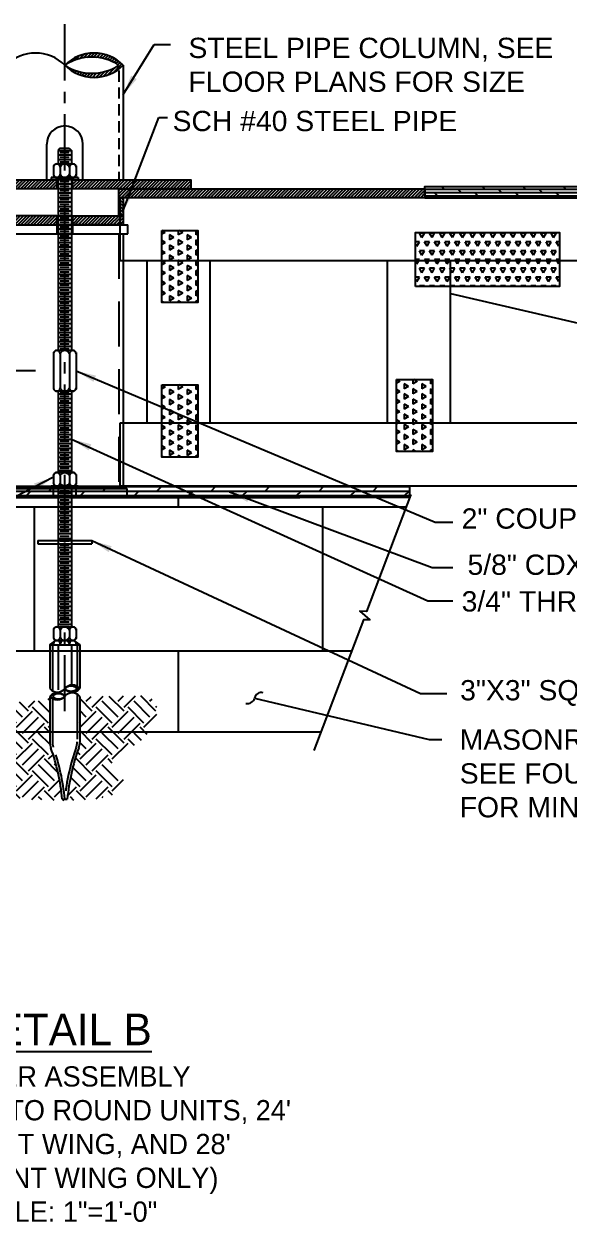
# Model space of a CAD drawing. Header units: inches. Extents: x -1316 to 22433, y -200 to 8737.
# Drawn here: x 1903.4 to 1933.7, y 672.4 to 738.9 of the extents above; entities that cross this region are included whole.
import ezdxf

# ---------------------------------------------------------------- set-up
doc = ezdxf.new("R2010")
doc.units = ezdxf.units.IN
doc.header["$LTSCALE"] = 10
doc.header["$MEASUREMENT"] = 0
doc.header["$PDMODE"] = 34
doc.header["$PDSIZE"] = 18
for name, pattern in [('BENCHMARK DETAIL W FLOOR ADPTR-BWT$0$HIDDEN', [0.375, 0.25, -0.125]), ('CENTER', [2, 1.25, -0.25, 0.25, -0.25]), ('HIDDEN', [0.375, 0.25, -0.125])]:
    doc.linetypes.add(name, pattern=pattern)
doc.layers.get('0').update_dxf_attribs({"linetype": 'CONTINUOUS'})
doc.layers.get('DefPoints').update_dxf_attribs({"linetype": 'CONTINUOUS'})
for name, color, linetype in [('A-', 1, 'CONTINUOUS'), ('S-DIMS', 4, 'CONTINUOUS'), ('S-FLOR', 7, 'CONTINUOUS'), ('S-FOUND', 7, 'CONTINUOUS'), ('S-HATCH', 5, 'CONTINUOUS'), ('S-HDWR', 104, 'CONTINUOUS'), ('S-PLATE', 190, 'CONTINUOUS'), ('S-TXT', 222, 'CONTINUOUS')]:
    doc.layers.add(name, color=color, linetype=linetype)
doc.layers.add('VIEWPORT', color=14, linetype='CONTINUOUS', plot=False)
doc.styles.add('style1', font='arial.ttf')
doc.styles.add('style2', font='arialbd.ttf')
doc.dimstyles.new('1', dxfattribs={"dimtxt": 1.125, "dimasz": 1.125, "dimexe": 0.18, "dimexo": 1, "dimgap": 1, "dimtad": 0, "dimtih": 1, "dimtoh": 1, "dimdec": 4, "dimrnd": 1, "dimzin": 0, "dimdsep": 46, "dimlunit": 4, "dimtxsty": 'style1', "dimcen": 0.09, "dimadec": 0, "dimazin": 0, "dimtfac": 1, "dimtdec": 4, "dimtix": 1, "dimtofl": 0, "dimtmove": 2, "dimatfit": 3, "dimfxl": 1, "dimtolj": 1, "dimtzin": 0, "dimarcsym": 0})
pattern_1 = [(45, (-1e-13, -0.5), (-0.0883883, 0.0883883), [])]
pattern_2 = [(45, (943.68089, -149.69595), (-0.088388348, 0.088388348), [])]
pattern_3 = [(45, (942.76299, -123.29108), (-0.088388348, 0.088388348), [])]

# ---------------------------------------------------------------- blocks, each defined once
blk = doc.blocks.new('BENCHMARK DETAIL W FLOOR ADPTR-BWT$0$3-4WASSV')
for p, q in [((-0.75, 0.134), (0.75, 0.134)), ((-0.75, 0.134), (-0.75, 0)), ((-0.75, 0), (0.75, 0)), ((-0.406, 0.134), (-0.406, 0)), ((0.406, 0.134), (0.406, 0)), ((0.75, 0.134), (0.75, 0))]:
    blk.add_line(p, q)
blk = doc.blocks.new('*X509')
at = {"color": 0}
for p, q in [((220.838, 795.096), (221.475, 795.732)), ((213.767, 794.875), (213.503, 795.14)), ((213.767, 795.096), (213.913, 795.241)), ((214.872, 794.212), (213.988, 795.096)), ((215.204, 794.543), (214.417, 795.33)), ((215.535, 794.875), (215.032, 795.378)), ((215.535, 795.096), (215.887, 795.448)), ((216.64, 794.212), (215.756, 795.096)), ((216.715, 794.8), (216.088, 795.427)), ((216.715, 795.463), (216.625, 795.553)), ((219.071, 794.875), (218.375, 795.57)), ((218.739, 795.427), (219.008, 795.696)), ((219.071, 795.096), (219.674, 795.699)), ((220.176, 794.212), (219.292, 795.096)), ((220.507, 794.543), (219.623, 795.427)), ((220.838, 794.875), (220.017, 795.696)), ((220.507, 795.427), (220.798, 795.719)), ((221.943, 794.212), (221.059, 795.096)), ((222.275, 794.543), (221.391, 795.427)), ((222.606, 794.875), (221.764, 795.717)), ((222.275, 795.427), (222.392, 795.544)), ((222.606, 795.096), (222.662, 795.151)), ((211.779, 793.77), (212.552, 794.543)), ((212.035, 794.689), (212.221, 794.875)), ((213.104, 794.212), (212.355, 794.962)), ((213.436, 794.543), (212.924, 795.055)), ((213.104, 793.991), (213.988, 794.875)), ((213.436, 793.659), (214.32, 794.543)), ((214.872, 793.991), (215.756, 794.875)), ((215.204, 793.659), (216.088, 794.543)), ((218.739, 794.543), (218.375, 794.908)), ((218.408, 793.991), (219.292, 794.875)), ((218.739, 793.659), (219.623, 794.543)), ((220.176, 793.991), (221.059, 794.875)), ((220.507, 793.659), (221.391, 794.543)), ((221.943, 793.991), (222.662, 794.71)), ((212.006, 793.334), (212.884, 794.212)), ((213.767, 793.107), (212.884, 793.991)), ((213.767, 793.328), (214.651, 794.212)), ((215.535, 793.107), (214.651, 793.991)), ((215.535, 793.328), (216.419, 794.212)), ((216.715, 793.695), (216.419, 793.991)), ((216.64, 793.991), (216.715, 794.066)), ((218.408, 794.212), (218.375, 794.245)), ((219.071, 793.107), (218.375, 793.803)), ((219.071, 793.328), (219.955, 794.212)), ((220.838, 793.107), (219.955, 793.991)), ((220.838, 793.328), (221.722, 794.212)), ((222.126, 793.587), (221.722, 793.991)), ((212.211, 793.098), (212.221, 793.107)), ((213.104, 792.444), (212.221, 793.328)), ((213.436, 792.775), (212.552, 793.659)), ((213.104, 792.223), (213.988, 793.107)), ((214.872, 792.444), (213.988, 793.328)), ((215.204, 792.775), (214.32, 793.659)), ((214.872, 792.223), (215.756, 793.107)), ((216.64, 792.444), (215.756, 793.328)), ((216.725, 793.022), (216.088, 793.659)), ((218.739, 792.775), (218.375, 793.14)), ((218.408, 792.223), (219.292, 793.107)), ((220.176, 792.444), (219.292, 793.328)), ((220.507, 792.775), (219.623, 793.659)), ((220.176, 792.223), (221.059, 793.107)), ((221.415, 792.972), (221.059, 793.328)), ((221.798, 793.252), (221.391, 793.659)), ((212, 791.56), (212.884, 792.444)), ((212.411, 792.634), (212.552, 792.775)), ((213.436, 791.892), (214.32, 792.775)), ((213.767, 791.56), (214.651, 792.444)), ((215.204, 791.892), (216.088, 792.775)), ((215.535, 791.56), (216.419, 792.444)), ((216.64, 792.223), (216.893, 792.476)), ((218.186, 792.443), (218.187, 792.444)), ((218.408, 792.444), (218.241, 792.611)), ((218.739, 791.892), (219.623, 792.775)), ((219.071, 791.56), (219.955, 792.444)), ((213.436, 791.008), (212.552, 791.892)), ((213.767, 791.339), (212.884, 792.223)), ((215.204, 791.008), (214.32, 791.892)), ((215.535, 791.339), (214.651, 792.223)), ((216.971, 791.008), (216.088, 791.892)), ((217.168, 791.474), (216.419, 792.223)), ((216.971, 791.892), (217.045, 791.965)), ((218.739, 791.008), (217.99, 791.757)), ((219.071, 791.339), (218.187, 792.223)), ((220.507, 791.008), (219.623, 791.892)), ((220.184, 791.993), (219.955, 792.223)), ((212, 791.339), (211.936, 791.403)), ((211.988, 791.106), (212.221, 791.339)), ((213.104, 790.676), (212.221, 791.56)), ((213.104, 790.455), (213.988, 791.339)), ((214.872, 790.676), (213.988, 791.56)), ((214.872, 790.455), (215.756, 791.339)), ((216.64, 790.676), (215.756, 791.56)), ((218.408, 790.676), (217.867, 791.217)), ((218.408, 790.455), (219.292, 791.339)), ((220.176, 790.676), (219.292, 791.56)), ((220.176, 790.455), (220.799, 791.078)), ((212.288, 790.743), (212.552, 791.008)), ((212.714, 790.507), (212.884, 790.676)), ((212.901, 790.437), (212.884, 790.455)), ((213.565, 790.253), (214.32, 791.008)), ((214.126, 790.151), (214.651, 790.676)), ((215.07, 790.036), (214.651, 790.455)), ((215.204, 790.124), (216.088, 791.008)), ((215.723, 789.98), (216.419, 790.676)), ((216.951, 789.924), (216.419, 790.455)), ((216.64, 790.455), (217.253, 791.068)), ((216.971, 790.124), (217.346, 790.498)), ((217.706, 790.196), (218.187, 790.676)), ((217.82, 790.972), (217.855, 791.008)), ((218.69, 789.952), (218.187, 790.455)), ((218.739, 790.124), (219.623, 791.008)), ((219.289, 790.011), (219.955, 790.676)), ((220.19, 790.22), (219.955, 790.455)), ((216.264, 789.948), (216.088, 790.124)), ((217.428, 789.918), (217.498, 789.988)), ((218.055, 789.924), (217.855, 790.124)), ((219.672, 790.075), (219.623, 790.124))]:
    blk.add_line(p, q, dxfattribs=at)
blk = doc.blocks.new('*D684')
at = {"layer": 'DefPoints', "color": 0, "transparency": 16777216}
for p in [(-3.816, 6.526), (-0.625, 6.526), (-0.375, -0.5)]:
    blk.add_point(p, dxfattribs=at)
at = {"layer": 'S-DIMS', "color": 0, "lineweight": -2, "transparency": 16777216}
for p, q in [((-1.625, 6.526), (-3.996, 6.526)), ((-3.816, 0.625), (-3.816, 5.401)), ((-1.375, -0.5), (-3.996, -0.5))]:
    blk.add_line(p, q, dxfattribs=at)
at = {"layer": 'S-DIMS', "color": 0, "transparency": 16777216}
for points in [[(-4.003, 5.401), (-3.628, 5.401), (-3.816, 6.526)], [(-4.003, 0.625), (-3.628, 0.625), (-3.816, -0.5)]]:
    blk.add_solid(points, dxfattribs=at)
blk = doc.blocks.new('BENCHMARK DETAIL W FLOOR ADPTR-BWT$0$3-4NUTSV')
for p, q in [((-0.625, 0.643), (-0.518, 0.75)), ((-0.518, 0.75), (0.518, 0.75)), ((0.625, 0.643), (0.518, 0.75)), ((-0.625, 0.643), (-0.625, 0.107)), ((-0.625, 0.107), (-0.518, 0)), ((-0.518, 0), (0.518, 0)), ((-0.259, 0.567), (-0.259, 0.183)), ((0.259, 0.567), (0.259, 0.183)), ((0.625, 0.107), (0.518, 0)), ((0.625, 0.643), (0.625, 0.107))]:
    blk.add_line(p, q)
for centre, radius, start, end in [((-0.442, 0.567), 0.183, 0, 180), ((0, 0.475), 0.275, 19.47122, 160.52878), ((0.442, 0.567), 0.183, 0, 180), ((-0.442, 0.183), 0.183, 180, 0), ((0, 0.275), 0.275, 199.47122, 340.52878), ((0.442, 0.183), 0.183, 180, 0)]:
    blk.add_arc(centre, radius, start, end)
blk = doc.blocks.new('BOX')
blk.add_lwpolyline([(0, 0), (1, 0), (1, 1), (0, 1)], close=True)
blk = doc.blocks.new('*X510')
at = {"color": 0}
for p, q in [((586.528, -102.391), (586.421, -102.206)), ((586.528, -102.391), (586.634, -102.206)), ((587.09, -102.391), (586.983, -102.206)), ((587.09, -102.391), (587.197, -102.206)), ((587.653, -102.391), (587.546, -102.206)), ((587.653, -102.391), (587.759, -102.206)), ((588.215, -102.391), (588.108, -102.206)), ((588.215, -102.391), (588.322, -102.206)), ((588.778, -102.391), (588.671, -102.206)), ((588.778, -102.391), (588.884, -102.206)), ((589.34, -102.391), (589.233, -102.206)), ((589.34, -102.391), (589.447, -102.206)), ((589.903, -102.391), (589.796, -102.206)), ((589.903, -102.391), (590.009, -102.206)), ((590.419, -102.312), (590.358, -102.206)), ((586.809, -102.879), (586.668, -102.635)), ((586.668, -102.635), (586.949, -102.635)), ((586.809, -102.879), (586.949, -102.635)), ((587.371, -102.879), (587.231, -102.635)), ((587.231, -102.635), (587.512, -102.635)), ((587.371, -102.879), (587.512, -102.635)), ((587.934, -102.879), (587.793, -102.635)), ((587.793, -102.635), (588.074, -102.635)), ((587.934, -102.879), (588.074, -102.635)), ((588.496, -102.879), (588.356, -102.635)), ((588.356, -102.635), (588.637, -102.635)), ((588.496, -102.879), (588.637, -102.635)), ((589.059, -102.879), (588.918, -102.635)), ((588.918, -102.635), (589.199, -102.635)), ((589.059, -102.879), (589.199, -102.635)), ((589.621, -102.879), (589.481, -102.635)), ((589.481, -102.635), (589.762, -102.635)), ((589.621, -102.879), (589.762, -102.635)), ((590.184, -102.879), (590.043, -102.635)), ((590.043, -102.635), (590.324, -102.635)), ((590.184, -102.879), (590.324, -102.635)), ((586.419, -103.122), (586.668, -103.122)), ((586.528, -103.366), (586.419, -103.178)), ((586.528, -103.366), (586.668, -103.122)), ((586.809, -103.853), (586.668, -103.609)), ((586.668, -103.609), (586.949, -103.609)), ((586.809, -103.853), (586.949, -103.609)), ((587.09, -103.366), (586.949, -103.122)), ((586.949, -103.122), (587.231, -103.122)), ((587.09, -103.366), (587.231, -103.122)), ((587.371, -103.853), (587.231, -103.609)), ((587.231, -103.609), (587.512, -103.609)), ((587.371, -103.853), (587.512, -103.609)), ((587.653, -103.366), (587.512, -103.122)), ((587.512, -103.122), (587.793, -103.122)), ((587.653, -103.366), (587.793, -103.122)), ((587.934, -103.853), (587.793, -103.609)), ((587.793, -103.609), (588.074, -103.609)), ((587.934, -103.853), (588.074, -103.609)), ((588.215, -103.366), (588.074, -103.122)), ((588.074, -103.122), (588.356, -103.122)), ((588.215, -103.366), (588.356, -103.122)), ((588.496, -103.853), (588.356, -103.609)), ((588.356, -103.609), (588.637, -103.609)), ((588.496, -103.853), (588.637, -103.609)), ((588.778, -103.366), (588.637, -103.122)), ((588.637, -103.122), (588.918, -103.122)), ((588.778, -103.366), (588.918, -103.122)), ((589.059, -103.853), (588.918, -103.609)), ((588.918, -103.609), (589.199, -103.609)), ((589.059, -103.853), (589.199, -103.609)), ((589.34, -103.366), (589.199, -103.122)), ((589.199, -103.122), (589.481, -103.122)), ((589.34, -103.366), (589.481, -103.122)), ((589.621, -103.853), (589.481, -103.609)), ((589.481, -103.609), (589.762, -103.609)), ((589.621, -103.853), (589.762, -103.609)), ((589.903, -103.366), (589.762, -103.122)), ((589.762, -103.122), (590.043, -103.122)), ((589.903, -103.366), (590.043, -103.122)), ((590.184, -103.853), (590.043, -103.609)), ((590.043, -103.609), (590.324, -103.609)), ((590.184, -103.853), (590.324, -103.609)), ((590.419, -103.287), (590.324, -103.122)), ((590.324, -103.122), (590.419, -103.122)), ((586.419, -104.096), (586.668, -104.096)), ((586.45, -104.206), (586.419, -104.153)), ((586.605, -104.206), (586.668, -104.096)), ((587.013, -104.206), (586.949, -104.096)), ((586.949, -104.096), (587.231, -104.096)), ((587.167, -104.206), (587.231, -104.096)), ((587.575, -104.206), (587.512, -104.096)), ((587.512, -104.096), (587.793, -104.096)), ((587.73, -104.206), (587.793, -104.096)), ((588.138, -104.206), (588.074, -104.096)), ((588.074, -104.096), (588.356, -104.096)), ((588.292, -104.206), (588.356, -104.096)), ((588.7, -104.206), (588.637, -104.096)), ((588.637, -104.096), (588.918, -104.096)), ((588.855, -104.206), (588.918, -104.096)), ((589.263, -104.206), (589.199, -104.096)), ((589.199, -104.096), (589.481, -104.096)), ((589.417, -104.206), (589.481, -104.096)), ((589.825, -104.206), (589.762, -104.096)), ((589.762, -104.096), (590.043, -104.096)), ((589.98, -104.206), (590.043, -104.096)), ((590.388, -104.206), (590.324, -104.096)), ((590.324, -104.096), (590.419, -104.096))]:
    blk.add_line(p, q, dxfattribs=at)
blk = doc.blocks.new('*X511')
at = {"color": 0}
for p, q in [((579.445, -101.661), (579.637, -101.661)), ((579.496, -101.904), (579.637, -101.661)), ((579.778, -101.417), (579.637, -101.174)), ((579.637, -101.174), (579.918, -101.174)), ((579.778, -101.417), (579.918, -101.174)), ((580.059, -101.904), (579.918, -101.661)), ((579.918, -101.661), (580.199, -101.661)), ((580.059, -101.904), (580.199, -101.661)), ((580.34, -101.417), (580.199, -101.174)), ((580.199, -101.174), (580.481, -101.174)), ((580.34, -101.417), (580.481, -101.174)), ((580.621, -101.904), (580.481, -101.661)), ((580.481, -101.661), (580.762, -101.661)), ((580.621, -101.904), (580.762, -101.661)), ((580.903, -101.417), (580.762, -101.174)), ((580.762, -101.174), (581.043, -101.174)), ((580.903, -101.417), (581.043, -101.174)), ((581.184, -101.904), (581.043, -101.661)), ((581.043, -101.661), (581.324, -101.661)), ((581.184, -101.904), (581.324, -101.661)), ((581.465, -101.417), (581.324, -101.174)), ((581.324, -101.174), (581.606, -101.174)), ((581.465, -101.417), (581.606, -101.174)), ((581.746, -101.904), (581.606, -101.661)), ((581.606, -101.661), (581.887, -101.661)), ((581.746, -101.904), (581.887, -101.661)), ((582.028, -101.417), (581.887, -101.174)), ((581.887, -101.174), (582.168, -101.174)), ((582.028, -101.417), (582.168, -101.174)), ((582.309, -101.904), (582.168, -101.661)), ((582.168, -101.661), (582.449, -101.661)), ((582.309, -101.904), (582.449, -101.661)), ((582.59, -101.417), (582.449, -101.174)), ((582.449, -101.174), (582.731, -101.174)), ((582.59, -101.417), (582.731, -101.174)), ((582.871, -101.904), (582.731, -101.661)), ((582.731, -101.661), (583.012, -101.661)), ((582.871, -101.904), (583.012, -101.661)), ((583.153, -101.417), (583.012, -101.174)), ((583.012, -101.174), (583.293, -101.174)), ((583.153, -101.417), (583.293, -101.174)), ((583.434, -101.904), (583.293, -101.661)), ((583.293, -101.661), (583.574, -101.661)), ((583.434, -101.904), (583.574, -101.661)), ((583.715, -101.417), (583.574, -101.174)), ((583.574, -101.174), (583.856, -101.174)), ((583.715, -101.417), (583.856, -101.174)), ((583.996, -101.904), (583.856, -101.661)), ((583.856, -101.661), (584.137, -101.661)), ((583.996, -101.904), (584.137, -101.661)), ((584.278, -101.417), (584.137, -101.174)), ((584.137, -101.174), (584.418, -101.174)), ((584.278, -101.417), (584.418, -101.174)), ((584.559, -101.904), (584.418, -101.661)), ((584.418, -101.661), (584.699, -101.661)), ((584.559, -101.904), (584.699, -101.661)), ((584.84, -101.417), (584.699, -101.174)), ((584.699, -101.174), (584.981, -101.174)), ((584.84, -101.417), (584.981, -101.174)), ((585.121, -101.904), (584.981, -101.661)), ((584.981, -101.661), (585.262, -101.661)), ((585.121, -101.904), (585.262, -101.661)), ((585.403, -101.417), (585.262, -101.174)), ((585.262, -101.174), (585.543, -101.174)), ((585.403, -101.417), (585.543, -101.174)), ((585.684, -101.904), (585.543, -101.661)), ((585.543, -101.661), (585.824, -101.661)), ((585.684, -101.904), (585.824, -101.661)), ((585.965, -101.417), (585.824, -101.174)), ((585.824, -101.174), (586.106, -101.174)), ((585.965, -101.417), (586.106, -101.174)), ((586.246, -101.904), (586.106, -101.661)), ((586.106, -101.661), (586.387, -101.661)), ((586.246, -101.904), (586.387, -101.661)), ((586.528, -101.417), (586.387, -101.174)), ((586.387, -101.174), (586.668, -101.174)), ((586.528, -101.417), (586.668, -101.174)), ((586.809, -101.904), (586.668, -101.661)), ((586.668, -101.661), (586.949, -101.661)), ((586.809, -101.904), (586.949, -101.661)), ((587.09, -101.417), (586.949, -101.174)), ((586.949, -101.174), (587.231, -101.174)), ((587.09, -101.417), (587.231, -101.174)), ((587.371, -101.904), (587.231, -101.661)), ((587.231, -101.661), (587.445, -101.661)), ((579.496, -101.904), (579.445, -101.816)), ((579.778, -102.391), (579.637, -102.148)), ((579.637, -102.148), (579.918, -102.148)), ((579.778, -102.391), (579.918, -102.148)), ((580.34, -102.391), (580.199, -102.148)), ((580.199, -102.148), (580.481, -102.148)), ((580.34, -102.391), (580.481, -102.148)), ((580.903, -102.391), (580.762, -102.148)), ((580.762, -102.148), (581.043, -102.148)), ((580.903, -102.391), (581.043, -102.148)), ((581.465, -102.391), (581.324, -102.148)), ((581.324, -102.148), (581.606, -102.148)), ((581.465, -102.391), (581.606, -102.148)), ((582.028, -102.391), (581.887, -102.148)), ((581.887, -102.148), (582.168, -102.148)), ((582.028, -102.391), (582.168, -102.148)), ((582.59, -102.391), (582.449, -102.148)), ((582.449, -102.148), (582.731, -102.148)), ((582.59, -102.391), (582.731, -102.148)), ((583.153, -102.391), (583.012, -102.148)), ((583.012, -102.148), (583.293, -102.148)), ((583.153, -102.391), (583.293, -102.148)), ((583.715, -102.391), (583.574, -102.148)), ((583.574, -102.148), (583.856, -102.148)), ((583.715, -102.391), (583.856, -102.148)), ((584.278, -102.391), (584.137, -102.148)), ((584.137, -102.148), (584.418, -102.148)), ((584.278, -102.391), (584.418, -102.148)), ((584.84, -102.391), (584.699, -102.148)), ((584.699, -102.148), (584.981, -102.148)), ((584.84, -102.391), (584.981, -102.148)), ((585.403, -102.391), (585.262, -102.148)), ((585.262, -102.148), (585.543, -102.148)), ((585.403, -102.391), (585.543, -102.148)), ((585.965, -102.391), (585.824, -102.148)), ((585.824, -102.148), (586.106, -102.148)), ((585.965, -102.391), (586.106, -102.148)), ((586.528, -102.391), (586.387, -102.148)), ((586.387, -102.148), (586.668, -102.148)), ((586.528, -102.391), (586.668, -102.148)), ((587.09, -102.391), (586.949, -102.148)), ((586.949, -102.148), (587.231, -102.148)), ((587.09, -102.391), (587.231, -102.148)), ((587.371, -101.904), (587.445, -101.776)), ((579.445, -102.635), (579.637, -102.635)), ((579.496, -102.879), (579.445, -102.791)), ((579.496, -102.879), (579.637, -102.635)), ((580.059, -102.879), (579.918, -102.635)), ((579.918, -102.635), (580.199, -102.635)), ((580.059, -102.879), (580.199, -102.635)), ((580.621, -102.879), (580.481, -102.635)), ((580.481, -102.635), (580.762, -102.635)), ((580.621, -102.879), (580.762, -102.635)), ((581.184, -102.879), (581.043, -102.635)), ((581.043, -102.635), (581.324, -102.635)), ((581.184, -102.879), (581.324, -102.635)), ((581.746, -102.879), (581.606, -102.635)), ((581.606, -102.635), (581.887, -102.635)), ((581.746, -102.879), (581.887, -102.635)), ((582.309, -102.879), (582.168, -102.635)), ((582.168, -102.635), (582.449, -102.635)), ((582.309, -102.879), (582.449, -102.635)), ((582.871, -102.879), (582.731, -102.635)), ((582.731, -102.635), (583.012, -102.635)), ((582.871, -102.879), (583.012, -102.635)), ((583.434, -102.879), (583.293, -102.635)), ((583.293, -102.635), (583.574, -102.635)), ((583.434, -102.879), (583.574, -102.635)), ((583.996, -102.879), (583.856, -102.635)), ((583.856, -102.635), (584.137, -102.635)), ((583.996, -102.879), (584.137, -102.635)), ((584.559, -102.879), (584.418, -102.635)), ((584.418, -102.635), (584.699, -102.635)), ((584.559, -102.879), (584.699, -102.635)), ((585.121, -102.879), (584.981, -102.635)), ((584.981, -102.635), (585.262, -102.635)), ((585.121, -102.879), (585.262, -102.635)), ((585.684, -102.879), (585.543, -102.635)), ((585.543, -102.635), (585.824, -102.635)), ((585.684, -102.879), (585.824, -102.635)), ((586.246, -102.879), (586.106, -102.635)), ((586.106, -102.635), (586.387, -102.635)), ((586.246, -102.879), (586.387, -102.635)), ((586.809, -102.879), (586.668, -102.635)), ((586.668, -102.635), (586.949, -102.635)), ((586.809, -102.879), (586.949, -102.635)), ((587.371, -102.879), (587.231, -102.635)), ((587.231, -102.635), (587.445, -102.635)), ((587.371, -102.879), (587.445, -102.75)), ((579.445, -103.609), (579.637, -103.609)), ((579.496, -103.853), (579.637, -103.609)), ((579.778, -103.366), (579.637, -103.122)), ((579.637, -103.122), (579.918, -103.122)), ((579.778, -103.366), (579.918, -103.122)), ((580.059, -103.853), (579.918, -103.609)), ((579.918, -103.609), (580.199, -103.609)), ((580.059, -103.853), (580.199, -103.609)), ((580.34, -103.366), (580.199, -103.122)), ((580.199, -103.122), (580.481, -103.122)), ((580.34, -103.366), (580.481, -103.122)), ((580.621, -103.853), (580.481, -103.609)), ((580.481, -103.609), (580.762, -103.609)), ((580.621, -103.853), (580.762, -103.609)), ((580.903, -103.366), (580.762, -103.122)), ((580.762, -103.122), (581.043, -103.122)), ((580.903, -103.366), (581.043, -103.122)), ((581.184, -103.853), (581.043, -103.609)), ((581.043, -103.609), (581.324, -103.609)), ((581.184, -103.853), (581.324, -103.609)), ((581.465, -103.366), (581.324, -103.122)), ((581.324, -103.122), (581.606, -103.122)), ((581.465, -103.366), (581.606, -103.122)), ((581.746, -103.853), (581.606, -103.609)), ((581.606, -103.609), (581.887, -103.609)), ((581.746, -103.853), (581.887, -103.609)), ((582.028, -103.366), (581.887, -103.122)), ((581.887, -103.122), (582.168, -103.122)), ((582.028, -103.366), (582.168, -103.122)), ((582.309, -103.853), (582.168, -103.609)), ((582.168, -103.609), (582.449, -103.609)), ((582.309, -103.853), (582.449, -103.609)), ((582.59, -103.366), (582.449, -103.122)), ((582.449, -103.122), (582.731, -103.122)), ((582.59, -103.366), (582.731, -103.122)), ((582.871, -103.853), (582.731, -103.609)), ((582.731, -103.609), (583.012, -103.609)), ((582.871, -103.853), (583.012, -103.609)), ((583.153, -103.366), (583.012, -103.122)), ((583.012, -103.122), (583.293, -103.122)), ((583.153, -103.366), (583.293, -103.122)), ((583.434, -103.853), (583.293, -103.609)), ((583.293, -103.609), (583.574, -103.609)), ((583.434, -103.853), (583.574, -103.609)), ((583.715, -103.366), (583.574, -103.122)), ((583.574, -103.122), (583.856, -103.122)), ((583.715, -103.366), (583.856, -103.122)), ((583.996, -103.853), (583.856, -103.609)), ((583.856, -103.609), (584.137, -103.609)), ((583.996, -103.853), (584.137, -103.609)), ((584.278, -103.366), (584.137, -103.122)), ((584.137, -103.122), (584.418, -103.122)), ((584.278, -103.366), (584.418, -103.122)), ((584.559, -103.853), (584.418, -103.609)), ((584.418, -103.609), (584.699, -103.609)), ((584.559, -103.853), (584.699, -103.609)), ((584.84, -103.366), (584.699, -103.122)), ((584.699, -103.122), (584.981, -103.122)), ((584.84, -103.366), (584.981, -103.122)), ((585.121, -103.853), (584.981, -103.609)), ((584.981, -103.609), (585.262, -103.609)), ((585.121, -103.853), (585.262, -103.609)), ((585.403, -103.366), (585.262, -103.122)), ((585.262, -103.122), (585.543, -103.122)), ((585.403, -103.366), (585.543, -103.122)), ((585.684, -103.853), (585.543, -103.609)), ((585.543, -103.609), (585.824, -103.609)), ((585.684, -103.853), (585.824, -103.609)), ((585.965, -103.366), (585.824, -103.122)), ((585.824, -103.122), (586.106, -103.122)), ((585.965, -103.366), (586.106, -103.122)), ((586.246, -103.853), (586.106, -103.609)), ((586.106, -103.609), (586.387, -103.609)), ((586.246, -103.853), (586.387, -103.609)), ((586.528, -103.366), (586.387, -103.122)), ((586.387, -103.122), (586.668, -103.122)), ((586.528, -103.366), (586.668, -103.122)), ((586.809, -103.853), (586.668, -103.609)), ((586.668, -103.609), (586.949, -103.609)), ((586.809, -103.853), (586.949, -103.609)), ((587.09, -103.366), (586.949, -103.122)), ((586.949, -103.122), (587.231, -103.122)), ((587.09, -103.366), (587.231, -103.122)), ((587.371, -103.853), (587.231, -103.609)), ((587.231, -103.609), (587.445, -103.609)), ((579.496, -103.853), (579.445, -103.765)), ((579.659, -104.135), (579.637, -104.096)), ((579.637, -104.096), (579.918, -104.096)), ((579.896, -104.135), (579.918, -104.096)), ((580.222, -104.135), (580.199, -104.096)), ((580.199, -104.096), (580.481, -104.096)), ((580.458, -104.135), (580.481, -104.096)), ((580.784, -104.135), (580.762, -104.096)), ((580.762, -104.096), (581.043, -104.096)), ((581.021, -104.135), (581.043, -104.096)), ((581.347, -104.135), (581.324, -104.096)), ((581.324, -104.096), (581.606, -104.096)), ((581.583, -104.135), (581.606, -104.096)), ((581.909, -104.135), (581.887, -104.096)), ((581.887, -104.096), (582.168, -104.096)), ((582.146, -104.135), (582.168, -104.096)), ((582.472, -104.135), (582.449, -104.096)), ((582.449, -104.096), (582.731, -104.096)), ((582.708, -104.135), (582.731, -104.096)), ((583.034, -104.135), (583.012, -104.096)), ((583.012, -104.096), (583.293, -104.096)), ((583.271, -104.135), (583.293, -104.096)), ((583.597, -104.135), (583.574, -104.096)), ((583.574, -104.096), (583.856, -104.096)), ((583.833, -104.135), (583.856, -104.096)), ((584.159, -104.135), (584.137, -104.096)), ((584.137, -104.096), (584.418, -104.096)), ((584.396, -104.135), (584.418, -104.096)), ((584.722, -104.135), (584.699, -104.096)), ((584.699, -104.096), (584.981, -104.096)), ((584.958, -104.135), (584.981, -104.096)), ((585.284, -104.135), (585.262, -104.096)), ((585.262, -104.096), (585.543, -104.096)), ((585.521, -104.135), (585.543, -104.096)), ((585.847, -104.135), (585.824, -104.096)), ((585.824, -104.096), (586.106, -104.096)), ((586.083, -104.135), (586.106, -104.096)), ((586.409, -104.135), (586.387, -104.096)), ((586.387, -104.096), (586.668, -104.096)), ((586.646, -104.135), (586.668, -104.096)), ((586.972, -104.135), (586.949, -104.096)), ((586.949, -104.096), (587.231, -104.096)), ((587.208, -104.135), (587.231, -104.096)), ((587.371, -103.853), (587.445, -103.724))]:
    blk.add_line(p, q, dxfattribs=at)
blk = doc.blocks.new('FLOOR')
at = {"layer": 'S-FLOR'}
for p, q in [((36.7, 0), (6.125, 0)), ((6.125, 0), (6.125, -3.5)), ((37.457, -3.5), (6.125, -3.5)), ((7.625, -3.5), (7.625, -12.5)), ((11.125, -3.5), (11.125, -12.5)), ((20.974, -12.5), (20.974, -3.5)), ((24.474, -12.5), (24.474, -3.5)), ((24.474, -5.297), (34.247, -7.58)), ((33.132, -12.5), (6.125, -12.5)), ((6.125, -12.5), (6.125, -16)), ((33.727, -16), (6.125, -16))]:
    blk.add_line(p, q, dxfattribs=at)
at = {"layer": 'S-HATCH', "extrusion": (0, 0, -1), "zscale": -1, "rotation": 270}
for p in [(93.757, 584.612), (93.757, 576.038), (80.729, 576.35)]:
    blk.add_blockref('*X510', p, dxfattribs=at)
at = {"layer": 'S-HATCH', "extrusion": (0, 0, -1), "zscale": -1}
blk.add_blockref('*X511', (-609.984, 99.216), dxfattribs=at)
at = {"layer": 'S-PLATE', "extrusion": (0, 0, -1)}
for p, xscale, yscale, zscale, rotation in [((-8.45, -1.807), 2, 4, -2, 180), ((-22.539, -4.919), 3, 8, -3, 90), ((-8.45, -10.381), 2, 4, -2, 180), ((-21.478, -10.069), 2, 4, -2, 180)]:
    blk.add_blockref('BOX', p, dxfattribs=dict(at, xscale=xscale, yscale=yscale, zscale=zscale, rotation=rotation))
blk = doc.blocks.new('CRLSP WITH POLE')
at = {"layer": 'S-HATCH'}
h = blk.add_hatch(dxfattribs=at)
h.set_pattern_fill('DOLMIT', color=256, style=0)
h.set_pattern_definition([(0, (-21.69723, -0.5), (0, 0.25), []), (45, (-21.6972, -0.5), (-0.5, 0.5), [0.353553, -0.707108])])
h.paths.add_polyline_path([(-21.69723, -0.5), (-21.69723, 0.125), (19.14692, 0.125), (19.14692, -0.5)])
h = blk.add_hatch(dxfattribs=at)
h.set_pattern_fill('CMU_RUNNING', color=256, style=0, pattern_type=2)
h.set_pattern_definition([(0, (0, 0.125), (0, 8), []), (90, (0, 0.125), (-8, 8), [8, -8])])
h.paths.add_polyline_path([(-21.69723, -0.5), (-19.50756, -7.00797), (-19.7932, -7.23596), (-19.06247, -7.25387), (-19.34811, -7.48186), (-17.32324, -13.5), (14.22344, -13.5), (16.57679, -7.2862), (16.94223, -7.29094), (16.38843, -6.81387), (16.75388, -6.81861), (19.14692, -0.5)])
h = blk.add_hatch(dxfattribs=at)
h.set_pattern_fill('ANSI31', color=256, style=0)
h.set_pattern_definition(pattern_1)
edge = h.paths.add_edge_path()
edge.add_arc((0.415, -10.76157), 0.53786, 219.5043638, 320.4956362)
edge.add_arc((0.415, -11.44588), 0.53786, 39.5043638, 140.4956362)
h.paths.add_polyline_path([(0, -11.10373, 0.40708641), (0.69, -11.10373, 0.40708641)])
h = blk.add_hatch(dxfattribs=at)
h.set_pattern_fill('ANSI31', color=256, style=0)
h.set_pattern_definition(pattern_1)
edge = h.paths.add_edge_path()
edge.add_arc((-0.415, -11.87534), 0.53786, 39.5043638, 140.4956362)
edge.add_arc((-0.415, -11.19103), 0.53786, 219.5043638, 320.4956362)
h.paths.add_polyline_path([(-0.69, -11.53318, 0.40708641), (0, -11.53318, 0.40708641)])
for p, q in [((-0.375, 18.759), (0.375, 18.759)), ((-0.375, 18.759), (0.375, 18.759)), ((0.25888, -8.61147), (0.25888, -8.67841))]:
    blk.add_line(p, q)
at = {"linetype": 'Continuous'}
blk.add_lwpolyline([(19.21067, -0.33167), (16.75388, -6.81861), (16.38843, -6.81387), (16.94223, -7.29094), (16.57679, -7.2862), (13.83383, -14.52873)], dxfattribs=at)
at = {"layer": 'S-FOUND'}
for p, q in [((-14.89416, -0.5), (-0.375, -0.5)), ((0.375, -0.5), (13.04584, -0.5))]:
    blk.add_line(p, q, dxfattribs=at)
blk.add_lwpolyline([(-21.69723, -0.5), (-21.69723, 0.125), (19.14692, 0.125), (19.14692, -0.5)], close=True, dxfattribs=at)
at = {"layer": 'S-HATCH'}
for p, q in [((-0.25, 18.634), (0.25, 18.634)), ((-0.375, 18.509), (0.375, 18.509)), ((-0.375, 18.509), (0.375, 18.509)), ((-0.375, 18.259), (0.375, 18.259)), ((-0.375, 18.259), (0.375, 18.259)), ((-0.25, 18.384), (0.25, 18.384)), ((-0.25, 18.134), (0.25, 18.134)), ((-0.375, 16.90105), (0.375, 16.90105)), ((-0.375, 16.90105), (0.375, 16.90105)), ((-0.375, 16.65105), (0.375, 16.65105)), ((-0.375, 16.65105), (0.375, 16.65105)), ((-0.25, 17.02605), (0.25, 17.02605)), ((-0.25, 16.77605), (0.25, 16.77605)), ((-0.375, 16.40105), (0.375, 16.40105)), ((-0.375, 16.40105), (0.375, 16.40105)), ((-0.375, 16.15105), (0.375, 16.15105)), ((-0.375, 16.15105), (0.375, 16.15105)), ((-0.25, 16.52605), (0.25, 16.52605)), ((-0.25, 16.27605), (0.25, 16.27605)), ((-0.25, 16.02605), (0.25, 16.02605)), ((-0.375, 15.90105), (0.375, 15.90105)), ((-0.375, 15.90105), (0.375, 15.90105)), ((-0.375, 15.65105), (0.375, 15.65105)), ((-0.375, 15.65105), (0.375, 15.65105)), ((-0.375, 15.40105), (0.375, 15.40105)), ((-0.375, 15.40105), (0.375, 15.40105)), ((-0.25, 15.77605), (0.25, 15.77605)), ((-0.25, 15.52605), (0.25, 15.52605)), ((-0.375, 15.15105), (0.375, 15.15105)), ((-0.375, 15.15105), (0.375, 15.15105)), ((-0.375, 14.90105), (0.375, 14.90105)), ((-0.375, 14.90105), (0.375, 14.90105)), ((-0.375, 14.65105), (0.375, 14.65105)), ((-0.375, 14.65105), (0.375, 14.65105)), ((-0.25, 15.27605), (0.25, 15.27605)), ((-0.25, 15.02605), (0.25, 15.02605)), ((-0.25, 14.77605), (0.25, 14.77605)), ((-0.375, 14.40105), (0.375, 14.40105)), ((-0.375, 14.40105), (0.375, 14.40105)), ((-0.375, 14.15105), (0.375, 14.15105)), ((-0.375, 14.15105), (0.375, 14.15105)), ((-0.25, 14.52605), (0.25, 14.52605)), ((-0.25, 14.27605), (0.25, 14.27605)), ((-0.25, 14.02605), (0.25, 14.02605)), ((-0.375, 13.90105), (0.375, 13.90105)), ((-0.375, 13.90105), (0.375, 13.90105)), ((-0.375, 13.65105), (0.375, 13.65105)), ((-0.375, 13.65105), (0.375, 13.65105)), ((-0.375, 13.40105), (0.375, 13.40105)), ((-0.375, 13.40105), (0.375, 13.40105)), ((-0.25, 13.77605), (0.25, 13.77605)), ((-0.25, 13.52605), (0.25, 13.52605)), ((-0.375, 13.15105), (0.375, 13.15105)), ((-0.375, 13.15105), (0.375, 13.15105)), ((-0.375, 12.90105), (0.375, 12.90105)), ((-0.375, 12.90105), (0.375, 12.90105)), ((-0.375, 12.65105), (0.375, 12.65105)), ((-0.375, 12.65105), (0.375, 12.65105)), ((-0.25, 13.27605), (0.25, 13.27605)), ((-0.25, 13.02605), (0.25, 13.02605)), ((-0.25, 12.77605), (0.25, 12.77605)), ((-0.375, 12.40105), (0.375, 12.40105)), ((-0.375, 12.40105), (0.375, 12.40105)), ((-0.375, 12.15105), (0.375, 12.15105)), ((-0.375, 12.15105), (0.375, 12.15105)), ((-0.25, 12.52605), (0.25, 12.52605)), ((-0.25, 12.27605), (0.25, 12.27605)), ((-0.25, 12.02605), (0.25, 12.02605)), ((-0.375, 11.90105), (0.375, 11.90105)), ((-0.375, 11.90105), (0.375, 11.90105)), ((-0.375, 11.65105), (0.375, 11.65105)), ((-0.375, 11.65105), (0.375, 11.65105)), ((-0.375, 11.40105), (0.375, 11.40105)), ((-0.375, 11.40105), (0.375, 11.40105)), ((-0.25, 11.77605), (0.25, 11.77605)), ((-0.25, 11.52605), (0.25, 11.52605)), ((-0.375, 11.15105), (0.375, 11.15105)), ((-0.375, 11.15105), (0.375, 11.15105)), ((-0.375, 10.90105), (0.375, 10.90105)), ((-0.375, 10.90105), (0.375, 10.90105)), ((-0.375, 10.65105), (0.375, 10.65105)), ((-0.375, 10.65105), (0.375, 10.65105)), ((-0.25, 11.27605), (0.25, 11.27605)), ((-0.25, 11.02605), (0.25, 11.02605)), ((-0.25, 10.77605), (0.25, 10.77605)), ((-0.375, 10.40105), (0.375, 10.40105)), ((-0.375, 10.40105), (0.375, 10.40105)), ((-0.375, 10.15105), (0.375, 10.15105)), ((-0.375, 10.15105), (0.375, 10.15105)), ((-0.25, 10.52605), (0.25, 10.52605)), ((-0.25, 10.27605), (0.25, 10.27605)), ((-0.25, 10.02605), (0.25, 10.02605)), ((-0.375, 9.90105), (0.375, 9.90105)), ((-0.375, 9.90105), (0.375, 9.90105)), ((-0.375, 9.65105), (0.375, 9.65105)), ((-0.375, 9.65105), (0.375, 9.65105)), ((-0.375, 9.40105), (0.375, 9.40105)), ((-0.375, 9.40105), (0.375, 9.40105)), ((-0.25, 9.77605), (0.25, 9.77605)), ((-0.25, 9.52605), (0.25, 9.52605)), ((-0.375, 9.15105), (0.375, 9.15105)), ((-0.375, 9.15105), (0.375, 9.15105)), ((-0.375, 8.90105), (0.375, 8.90105)), ((-0.375, 8.90105), (0.375, 8.90105)), ((-0.375, 8.65105), (0.375, 8.65105)), ((-0.375, 8.65105), (0.375, 8.65105)), ((-0.25, 9.27605), (0.25, 9.27605)), ((-0.25, 9.02605), (0.25, 9.02605)), ((-0.25, 8.77605), (0.25, 8.77605)), ((-0.375, 8.40105), (0.375, 8.40105)), ((-0.375, 8.40105), (0.375, 8.40105)), ((-0.375, 8.15105), (0.375, 8.15105)), ((-0.375, 8.15105), (0.375, 8.15105)), ((-0.25, 8.52605), (0.25, 8.52605)), ((-0.25, 8.27605), (0.25, 8.27605)), ((-0.25, 8.02605), (0.25, 8.02605)), ((-0.375, 7.90105), (0.375, 7.90105)), ((-0.375, 7.90105), (0.375, 7.90105)), ((-0.25, 7.77605), (0.25, 7.77605)), ((-0.25, 5.37076), (0.25, 5.37076)), ((-0.375, 5.24576), (0.375, 5.24576)), ((-0.375, 5.24576), (0.375, 5.24576)), ((-0.375, 4.99576), (0.375, 4.99576)), ((-0.375, 4.99576), (0.375, 4.99576)), ((-0.375, 4.74576), (0.375, 4.74576)), ((-0.375, 4.74576), (0.375, 4.74576)), ((-0.25, 5.12076), (0.25, 5.12076)), ((-0.25, 4.87076), (0.25, 4.87076)), ((-0.375, 4.49576), (0.375, 4.49576)), ((-0.375, 4.49576), (0.375, 4.49576)), ((-0.375, 4.24576), (0.375, 4.24576)), ((-0.375, 4.24576), (0.375, 4.24576)), ((-0.375, 3.99576), (0.375, 3.99576)), ((-0.375, 3.99576), (0.375, 3.99576)), ((-0.25, 4.62076), (0.25, 4.62076)), ((-0.25, 4.37076), (0.25, 4.37076)), ((-0.25, 4.12076), (0.25, 4.12076)), ((-0.375, 3.74576), (0.375, 3.74576)), ((-0.375, 3.74576), (0.375, 3.74576)), ((-0.375, 3.49576), (0.375, 3.49576)), ((-0.375, 3.49576), (0.375, 3.49576)), ((-0.25, 3.87076), (0.25, 3.87076)), ((-0.25, 3.62076), (0.25, 3.62076)), ((-0.25, 3.37076), (0.25, 3.37076)), ((-0.375, 3.24576), (0.375, 3.24576)), ((-0.375, 3.24576), (0.375, 3.24576)), ((-0.375, 2.99576), (0.375, 2.99576)), ((-0.375, 2.99576), (0.375, 2.99576)), ((-0.375, 2.74576), (0.375, 2.74576)), ((-0.375, 2.74576), (0.375, 2.74576)), ((-0.25, 3.12076), (0.25, 3.12076)), ((-0.25, 2.87076), (0.25, 2.87076)), ((-0.375, 2.49576), (0.375, 2.49576)), ((-0.375, 2.49576), (0.375, 2.49576)), ((-0.375, 2.24576), (0.375, 2.24576)), ((-0.375, 2.24576), (0.375, 2.24576)), ((-0.375, 1.99576), (0.375, 1.99576)), ((-0.375, 1.99576), (0.375, 1.99576)), ((-0.25, 2.62076), (0.25, 2.62076)), ((-0.25, 2.37076), (0.25, 2.37076)), ((-0.25, 2.12076), (0.25, 2.12076)), ((-0.375, 1.74576), (0.375, 1.74576)), ((-0.375, 1.49576), (0.375, 1.49576)), ((-0.25, 1.87076), (0.25, 1.87076)), ((-0.25, 1.62076), (0.25, 1.62076)), ((-0.25, 1.37076), (0.25, 1.37076)), ((-0.375, 1.24576), (0.375, 1.24576)), ((-0.375, 0.99576), (0.375, 0.99576)), ((-0.25, 1.12076), (0.25, 1.12076)), ((-0.375, 0), (0.375, 0)), ((-0.375, -0.25), (0.375, -0.25)), ((-0.375, -0.5), (0.375, -0.5)), ((-0.25, -0.125), (0.25, -0.125)), ((-0.25, -0.375), (0.25, -0.375)), ((-0.25, -0.625), (0.25, -0.625)), ((-0.375, -0.75), (0.375, -0.75)), ((-0.375, -1), (0.375, -1)), ((-0.375, -1.25), (0.375, -1.25)), ((-0.25, -0.875), (0.25, -0.875)), ((-0.25, -1.125), (0.25, -1.125)), ((-0.375, -1.5), (0.375, -1.5)), ((-0.375, -1.75), (0.375, -1.75)), ((-0.26506, -1.875), (0.23494, -1.875)), ((-0.25, -1.375), (0.25, -1.375)), ((-0.25, -1.625), (0.25, -1.625)), ((-0.39006, -2), (0.35994, -2)), ((-0.39006, -2.25), (0.35994, -2.25)), ((-0.39006, -2.5), (0.35994, -2.5)), ((-0.26506, -2.125), (0.23494, -2.125)), ((-0.26506, -2.375), (0.23494, -2.375)), ((-0.25, -2.64898), (0.25, -2.64898)), ((-0.375, -2.77398), (0.375, -2.77398)), ((-0.375, -3.27398), (0.375, -3.27398)), ((-0.25, -2.89898), (0.25, -2.89898)), ((-0.25, -3.14898), (0.25, -3.14898)), ((-0.375, -3.52398), (0.375, -3.52398)), ((-0.375, -3.77398), (0.375, -3.77398)), ((-0.25, -3.39898), (0.25, -3.39898)), ((-0.25, -3.64898), (0.25, -3.64898)), ((-0.25, -3.89898), (0.25, -3.89898)), ((-0.375, -4.02398), (0.375, -4.02398)), ((-0.375, -4.27398), (0.375, -4.27398)), ((-0.375, -4.52398), (0.375, -4.52398)), ((-0.25, -4.14898), (0.25, -4.14898)), ((-0.25, -4.39898), (0.25, -4.39898)), ((-0.25, -4.64898), (0.25, -4.64898)), ((-0.375, -4.77398), (0.375, -4.77398)), ((-0.375, -5.02398), (0.375, -5.02398)), ((-0.375, -5.27398), (0.375, -5.27398)), ((-0.25, -4.89898), (0.25, -4.89898)), ((-0.25, -5.14898), (0.25, -5.14898)), ((-0.375, -5.52398), (0.375, -5.52398)), ((-0.375, -5.77398), (0.375, -5.77398)), ((-0.25, -5.39898), (0.25, -5.39898)), ((-0.25, -5.64898), (0.25, -5.64898)), ((-0.25, -5.89898), (0.25, -5.89898)), ((-0.375, -6.02398), (0.375, -6.02398)), ((-0.375, -6.27398), (0.375, -6.27398)), ((-0.375, -6.52398), (0.375, -6.52398)), ((-0.25, -6.14898), (0.25, -6.14898)), ((-0.25, -6.39898), (0.25, -6.39898)), ((-0.375, -6.77398), (0.375, -6.77398)), ((-0.375, -7.02398), (0.375, -7.02398)), ((-0.375, -7.27398), (0.375, -7.27398)), ((-0.25, -6.64898), (0.25, -6.64898)), ((-0.25, -6.89898), (0.25, -6.89898)), ((-0.25, -7.14898), (0.25, -7.14898)), ((-0.375, -7.52398), (0.375, -7.52398)), ((-0.25, -7.39898), (0.25, -7.39898)), ((-0.25, -7.64898), (0.25, -7.64898))]:
    blk.add_line(p, q, dxfattribs=at)
at = {"layer": 'S-HDWR'}
for p, q in [((-0.25, 18.884), (-0.375, 18.759)), ((-0.375, 18.759), (-0.375, 18.009)), ((-0.375, 18.759), (0.375, 18.759)), ((-0.25, 18.884), (0.25, 18.884)), ((0.25, 18.884), (0.375, 18.759)), ((0.375, 18.759), (0.375, 17.99632)), ((-0.375, 17.125), (-0.375, 7.65105)), ((0.375, 17.125), (0.375, 7.65105)), ((-0.375, 5.40105), (-0.375, 0.884)), ((0.375, 5.40105), (0.375, 0.884)), ((-0.375, 0), (-0.375, -7.67841)), ((0.375, 0), (0.375, -7.67841)), ((-1.5, -2.89207), (1.5, -2.89207)), ((-1.5, -3.07957), (1.5, -3.07957)), ((-0.83, -8.67841), (-0.625, -8.53565)), ((-0.625, -8.53565), (-0.51777, -8.42841)), ((-0.625, -8.53565), (-0.625, -8.67841)), ((-0.51777, -8.42841), (0.51777, -8.42841)), ((-0.25888, -8.61147), (-0.25888, -8.67841)), ((0.625, -8.53565), (0.51777, -8.42841)), ((0.625, -8.53565), (0.83, -8.67841)), ((0.625, -8.53565), (0.625, -8.67841)), ((-0.83, -8.67841), (-0.83, -11.10373)), ((-0.83, -8.67841), (0.83, -8.67841)), ((0.83, -8.67841), (0.83, -11.10373)), ((-0.83, -11.53318), (-0.83, -14.06416)), ((0.83, -11.53318), (0.83, -14.06416)), ((-0.14, -17.24171), (0.14, -17.24171))]:
    blk.add_line(p, q, dxfattribs=at)
at = {"layer": 'S-HDWR', "linetype": 'HIDDEN'}
for p, q in [((-0.375, 15.25, -0.01563), (-0.375, 14.75, -0.01563)), ((0.375, 15.25, -0.01563), (0.375, 14.75, -0.01563))]:
    blk.add_line(p, q, dxfattribs=at)
at = {"layer": 'S-HDWR', "linetype": 'BENCHMARK DETAIL W FLOOR ADPTR-BWT$0$HIDDEN'}
for p, q in [((-0.625, 7.54381), (-0.51777, 7.65105)), ((-0.625, 7.54381), (-0.625, 5.50828)), ((0.51777, 7.65105), (-0.51777, 7.65105)), ((-0.25888, 7.46799), (-0.25888, 5.5841)), ((0.25888, 7.46799), (0.25888, 5.5841)), ((0.625, 7.54381), (0.51777, 7.65105)), ((0.625, 7.54381), (0.625, 5.50828)), ((-0.625, 5.50828), (-0.51777, 5.40105)), ((0.51777, 5.40105), (-0.51777, 5.40105)), ((0.625, 5.50828), (0.51777, 5.40105)), ((-0.69, -8.67841), (-0.69, -11.22382)), ((-0.375, -8.67841), (-0.375, -11.29794)), ((0.375, -8.67841), (0.375, -10.90951)), ((0.69, -8.67841), (0.69, -10.98364)), ((-0.69, -11.65327), (-0.69, -14.06416)), ((0.69, -11.41309), (0.69, -14.06416))]:
    blk.add_line(p, q, dxfattribs=at)
at = {"layer": 'S-HDWR', "linetype": 'Continuous'}
for p, q in [((-1.5, -2.89207), (-1.5, -3.07957)), ((1.5, -2.89207), (1.5, -3.07957))]:
    blk.add_line(p, q, dxfattribs=at)
at = {"layer": 'S-HDWR', "linetype": 'BENCHMARK DETAIL W FLOOR ADPTR-BWT$0$HIDDEN'}
for centre, radius, start, end in [((-0.44194, 7.46799), 0.18306, 0, 180), ((0, 7.37646), 0.27459, 19.4712206, 160.5287794), ((0.44194, 7.46799), 0.18306, 0, 180), ((-0.44194, 5.5841), 0.18306, 180, 0), ((0, 5.67563), 0.27459, 199.4712206, 340.5287794), ((0.44194, 5.5841), 0.18306, 180, 0), ((0.17, -14.06416), 0.86, 180, 199.7244942), ((-11.70932, -18.32331), 11.75977, 5.3409521, 19.7244942), ((11.70932, -18.32331), 11.75977, 160.2755058, 174.6590479), ((-0.17, -14.06416), 0.86, 340.2755058, 0)]:
    blk.add_arc(centre, radius, start, end, dxfattribs=at)
at = {"layer": 'S-HDWR'}
for centre, radius, start, end in [((-0.44194, -8.61147), 0.18306, 0, 180), ((0, -8.703), 0.27459, 19.4712206, 160.5287794), ((0.44194, -8.61147), 0.18306, 0, 180), ((-0.415, -10.76157), 0.53786, 219.5043638, 320.4956362), ((0.415, -11.44588), 0.53786, 39.5043638, 140.4956362), ((0.345, -11.45725), 0.49397, 45.698859, 134.301141), ((0.345, -10.75021), 0.49397, 225.698859, 314.301141), ((0.415, -10.76157), 0.53786, 219.5043638, 320.4956362), ((-0.415, -11.87534), 0.53786, 39.5043638, 140.4956362), ((-0.415, -11.19103), 0.53786, 219.5043638, 320.4956362), ((-0.345, -11.8867), 0.49397, 45.698859, 134.301141), ((-0.345, -11.17966), 0.49397, 225.698859, 314.301141), ((0.415, -11.87534), 0.53786, 39.5043638, 140.4956362), ((0.17, -14.06416), 1, 180, 199.7244942), ((-11.70932, -18.32331), 11.61977, 5.3409521, 19.7244942), ((11.70932, -18.32331), 11.61977, 160.2755058, 174.6590479), ((-0.17, -14.06416), 1, 340.2755058, 0)]:
    blk.add_arc(centre, radius, start, end, dxfattribs=at)
at = {"layer": 'VIEWPORT'}
for points in [[(19.14692, -0.5), (-21.69723, -0.5)], [(-17.32324, -13.5), (14.22344, -13.5)]]:
    blk.add_lwpolyline(points, dxfattribs=at)
at = {"layer": 'S-HATCH'}
blk.add_blockref('*X509', (-217.54495, -807.22925), dxfattribs=at)
at = {"layer": 'S-HDWR'}
for p in [(0, 17.259), (0, -8.42841)]:
    blk.add_blockref('BENCHMARK DETAIL W FLOOR ADPTR-BWT$0$3-4NUTSV', p, dxfattribs=at)
at = {"layer": 'S-HDWR', "xscale": -1}
for name, p in [('BENCHMARK DETAIL W FLOOR ADPTR-BWT$0$3-4WASSV', (0, 17.125)), ('BENCHMARK DETAIL W FLOOR ADPTR-BWT$0$3-4NUTSV', (0, 0.134)), ('BENCHMARK DETAIL W FLOOR ADPTR-BWT$0$3-4WASSV', (0, 0))]:
    blk.add_blockref(name, p, dxfattribs=at)
at = {"layer": 'S-TXT', "char_height": 1.125, "attachment_point": 1, "style": 'style1'}
for s, insert in [('\\A1;2" COUPLING', (22.03433, -1.10427)), ('5/8" CDX P.T. SILL PLATE', (22.36016, -3.66671)), ('\\A1;3/4" THREADED ROD', (22.03433, -5.70032)), ('3"X3" SQ. STEEL PLATE', (21.95285, -10.63095))]:
    blk.add_mtext(s, dxfattribs=dict(at, insert=insert))
at = {"layer": 'S-TXT', "insert": (21.92859, -13.37096), "char_height": 1.125, "width": 23.7874178, "attachment_point": 1, "style": 'style1'}
blk.add_mtext('\\A1;MASONRY SUPPORT COLUMN- SEE FOUNDATION LAYOUT FOR MINIMUM COLUMN SIZE ', dxfattribs=at)
at = {"layer": 'S-DIMS'}
dim = blk.add_linear_dim(base=(-3.81552, 6.52605), p1=(-0.375, -0.5), p2=(-0.625, 6.52605), angle=90, text=' ', dimstyle='1', dxfattribs=at)
dim.commit()
dim.dimension.update_dxf_attribs({"geometry": '*D684', "text_midpoint": (-3.81552, -0.22815), "dimtype": 160})
at = {"layer": 'S-TXT', "annotation_type": 0, "has_hookline": 1}
for points, hookline_direction in [([(0.625, 6.52605), (20.56806, -1.86164), (21.54555, -1.86164)], 0), ([(0.375, 2.74576), (20.16076, -6.23776), (21.54555, -6.23776)], 0), ([(-0.625, 0.634), (-21.69723, -10.2787), (-22.98424, -10.2787)], 1), ([(9.1412, -0.17622), (20.40511, -4.38313), (21.54555, -4.38313)], 0), ([(1.5, -2.89207), (19.75345, -11.38159), (21.21972, -11.38159)], 0)]:
    blk.add_leader(points, dimstyle='1', dxfattribs=dict(at, hookline_direction=hookline_direction))
at = {"layer": 'S-TXT', "annotation_type": 0, "has_hookline": 1, "hookline_direction": 0, "text_width": 23.5851}
blk.add_leader([(10.53595, -11.62666), (20.2294, -13.93346), (20.92859, -13.93346)], dimstyle='1', override={"dimgap": 1, "dimtad": 0, "dimldrblk": 'Integral'}, dxfattribs=at)
blk = doc.blocks.new('4 IN FLOOR ADAPTOR AND POLE')
at = {"layer": 'S-HATCH'}
h = blk.add_hatch(dxfattribs=at)
h.set_pattern_fill('ANSI31', color=256, style=0)
h.set_pattern_definition([(45, (944.68089, -149.69595), (-0.088388348, 0.088388348), [])])
edge = h.paths.add_edge_path(flags=17)
edge.add_arc((1.5, 9.156), 2.741, 236.82556, 303.17444)
edge.add_arc((1.5, 4.567), 2.741, 56.82556, 123.17444)
edge = h.paths.add_edge_path()
edge.add_arc((1.625, 5.246), 2.291, 44.83141, 135.16859)
edge.add_arc((1.625, 8.477), 2.291, 224.83141, 315.16859)
h = blk.add_hatch(dxfattribs=at)
h.set_pattern_fill('ANSI31', color=256, style=0)
h.set_pattern_definition(pattern_2)
h.paths.add_polyline_path([(-7, 0), (-7, 0.5), (-0.438, 0.5), (-0.438, 0)])
h = blk.add_hatch(dxfattribs=at)
h.set_pattern_fill('ANSI31', color=256, style=0)
h.set_pattern_definition(pattern_2)
h.paths.add_polyline_path([(0.437, 0), (0.437, 0.5), (7, 0.5), (7, 0)])
at = {"layer": 'S-HDWR'}
for p, q in [((-3.25, 6.861), (-3.25, 0.5)), ((3.25, 6.861), (3.25, 0.5)), ((-0.995, 0.5), (-0.995, 2.489)), ((1.005, 0.5), (1.005, 2.489)), ((-3.5, -2.5, -0.031), (-3.5, -2, -0.031)), ((-3.5, -2), (3.5, -2)), ((-3.5, -2.5), (3.5, -2.5)), ((-3.25, -2.5), (-3.25, -16.625)), ((3.25, -2.5), (3.25, -16.625)), ((3.5, -2.5, -0.031), (3.5, -2, -0.031)), ((-3.438, -16.625), (3.438, -16.625)), ((-3.438, -16.625), (-3.438, -17.125)), ((-3.438, -17.125), (3.438, -17.125)), ((3.438, -16.625), (3.438, -17.125))]:
    blk.add_line(p, q, dxfattribs=at)
at = {"layer": 'S-HDWR', "linetype": 'HIDDEN', "ltscale": 0.25}
for p, q in [((-3, 7.079), (-3, 0.5)), ((3, 6.569), (3, 0.5))]:
    blk.add_line(p, q, dxfattribs=at)
at = {"layer": 'S-HDWR', "linetype": 'HIDDEN'}
for p, q in [((-3, -2.5), (-3, -16.625)), ((-0.438, -2, -0.016), (-0.438, -2.5, -0.016)), ((0.437, -2, -0.016), (0.437, -2.5, -0.016)), ((3, -2.5), (3, -16.625)), ((-0.625, -17.125, -0.031), (-0.625, -16.625, -0.022)), ((0.625, -17.125, -0.031), (0.625, -16.625, -0.022))]:
    blk.add_line(p, q, dxfattribs=at)
at = {"layer": 'S-HDWR'}
for points in [[(-7, 0), (-7, 0.5), (-0.438, 0.5), (-0.438, 0)], [(0.437, 0), (0.437, 0.5), (7, 0.5), (7, 0)]]:
    blk.add_lwpolyline(points, close=True, dxfattribs=at)
for centre, radius, start, end in [((-1.625, 5.246), 2.291, 44.83141, 135.16859), ((1.625, 5.246), 2.291, 44.83141, 135.16859), ((1.5, 4.567), 2.741, 56.82556, 123.17444), ((1.625, 8.477), 2.291, 224.83141, 315.16859), ((1.5, 9.156), 2.741, 236.82556, 303.17444), ((0.005, 2.489), 1, 0, 180)]:
    blk.add_arc(centre, radius, start, end, dxfattribs=at)
at = {"layer": 'S-TXT', "char_height": 1.125, "style": 'style1'}
for s, insert, attachment_point in [('STEEL PIPE COLUMN, SEE\\PFLOOR PLANS FOR SIZE', (6.867, 8.384), 1), ('FLOOR \\PPOLE \\PADAPTOR', (-10.04, -6.634), 3)]:
    blk.add_mtext(s, dxfattribs=dict(at, insert=insert, attachment_point=attachment_point))
at = {"layer": 'S-TXT', "annotation_type": 0, "has_hookline": 1}
for points, hookline_direction in [([(3.25, 5.228), (4.957, 8.009), (5.867, 8.009)], 0), ([(-3.25, -5.542), (-10.28, -7.702), (-10.848, -7.702)], 1)]:
    blk.add_leader(points, dimstyle='1', dxfattribs=dict(at, hookline_direction=hookline_direction))
blk = doc.blocks.new('32 IN TOP PLATE')
at = {"layer": 'S-HATCH'}
h = blk.add_hatch(dxfattribs=at)
h.set_pattern_fill('ANSI31', color=256, style=0)
h.set_pattern_definition(pattern_3)
h.paths.add_polyline_path([(3, 1.5), (3, 2), (20, 2), (20, 1.5)])
h = blk.add_hatch(dxfattribs=at)
h.set_pattern_fill('DOLMIT', color=256, scale=0.75, style=0)
h.set_pattern_definition([(180, (1e-13, 0), (0, 0.1875), []), (135, (1e-13, 0), (0.375, 0.375), [0.265165, -0.530331])])
h.paths.add_polyline_path([(20, 1.5), (20, 2.125), (33.735, 2.125), (33.895, 1.5)])
h = blk.add_hatch(dxfattribs=at)
h.set_pattern_fill('ANSI31', color=256, angle=90, style=0)
h.set_pattern_definition([(135, (943.76299, -123.29108), (-0.088388348, -0.088388348), [])])
h.paths.add_polyline_path([(3, 0.5), (3, 1.5), (3.25, 1.5), (3.25, 0.5)])
h = blk.add_hatch(dxfattribs=at)
h.set_pattern_fill('ANSI31', color=256, style=0)
h.set_pattern_definition(pattern_3)
h.paths.add_polyline_path([(-3.25, 0.5), (-3.25, 0), (-0.438, 0), (-0.438, 0.5)])
h = blk.add_hatch(dxfattribs=at)
h.set_pattern_fill('ANSI31', color=256, style=0)
h.set_pattern_definition(pattern_3)
h.paths.add_polyline_path([(0.438, 0), (0.438, 0.5), (3.25, 0.5), (3.25, 0)])
for points in [[(20, 2.125), (33.735, 2.125)], [(20, 1.5), (33.895, 1.5)]]:
    blk.add_lwpolyline(points)
at = {"layer": 'S-FLOR'}
blk.add_lwpolyline([(20, 1.5), (20, 2.125), (33.735, 2.125), (33.895, 1.5)], close=True, dxfattribs=at)
at = {"layer": 'S-HDWR'}
for points in [[(3, 1.5), (3, 2), (20, 2), (20, 1.5)], [(3, 0.5), (3, 1.5), (3.25, 1.5), (3.25, 0.5)], [(-3.25, 0.5), (-3.25, 0), (-0.438, 0), (-0.438, 0.5)], [(0.438, 0), (0.438, 0.5), (3.25, 0.5), (3.25, 0)]]:
    blk.add_lwpolyline(points, close=True, dxfattribs=at)
for points in [[(-0.438, 0.5), (0.438, 0.5)], [(-0.438, 0), (0.438, 0)]]:
    blk.add_lwpolyline(points, dxfattribs=at)
at = {"layer": 'S-TXT', "insert": (5.986, 6.328), "char_height": 1.125, "attachment_point": 1, "style": 'style1'}
blk.add_mtext('SCH #40 STEEL PIPE', dxfattribs=at)
at = {"layer": 'S-TXT', "annotation_type": 0, "has_hookline": 1, "hookline_direction": 0}
blk.add_leader([(3.25, 0.796), (5.221, 5.953), (5.707, 5.953)], dimstyle='1', dxfattribs=at)
blk = doc.blocks.new('*U683')
at = {"layer": 'S-HATCH', "linetype": 'CENTER', "ltscale": 0.25}
blk.add_lwpolyline([(5.836, -14.922), (5.836, 58.225)], dxfattribs=at)
at = {"layer": 'A-'}
for name, p in [('32 IN TOP PLATE', (5.837, 12.067)), ('4 IN FLOOR ADAPTOR AND POLE', (5.837, 14.067)), ('CRLSP WITH POLE', (5.837, -2.558)), ('FLOOR', (2.774, 13.567))]:
    blk.add_blockref(name, p, dxfattribs=at)
at = {"layer": 'S-TXT', "insert": (5.465, -31.699), "char_height": 0.375, "width": 27.01289, "attachment_point": 2, "style": 'style2'}
blk.add_mtext('{\\Fae2|c0;\\H4.667x;\\LDETAIL B\\P\\H0.6429x;\\lCENTER ASSEMBLY\\P\\H0.9999x;(APPLICABLE TO ROUND UNITS, 24\' CRESCENT WING, AND 28\' CRESCENT WING ONLY)\\PSCALE: 1"=1\'-0"}', dxfattribs=at)

msp = doc.modelspace()

# ---------------------------------------------------------------- block references
at = {"layer": 'A-'}
msp.add_blockref('*U683', (1899.84725, 715.69895), dxfattribs=at)

doc.saveas('drawing.dxf')
